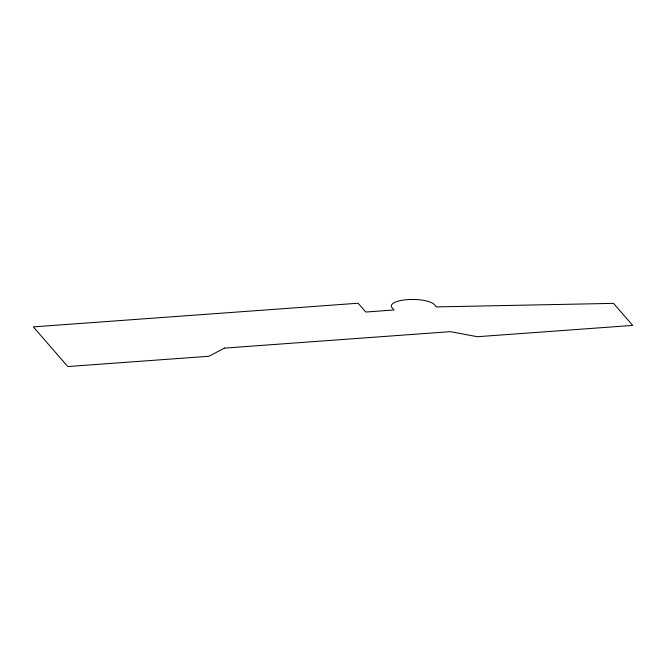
<?xml version="1.0" encoding="UTF-8"?>
<svg xmlns="http://www.w3.org/2000/svg" width="666" height="666" viewBox="0 0 666 666"><rect width="100%" height="100%" fill="white"/><g stroke="black" fill="none" stroke-linecap="round" stroke-linejoin="round"><path stroke-width="1" d="M224.459 348.11L209.024 356.26L67.79 366.55L33.3 326.881L358.125 303.23L365.784 312.038L394.031 309.981L392.116 307.784A21.953 6.785 0.7 0 1 407.55 299.625A21.953 6.785 0.7 0 1 434.482 304.695L436.397 306.901L613.536 303.371L632.7 325.408L477.347 336.721L450.416 331.651L224.459 348.11"/></g></svg>
